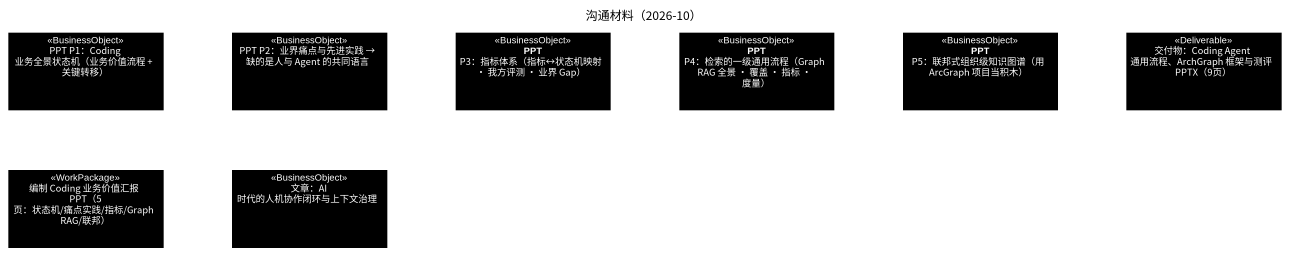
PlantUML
@startuml
title 沟通材料（2026-10）
hide circle
hide empty members
class "PPT P1：Coding 业务全景状态机（业务价值流程 + 关键转移）" as PPT_P1_Coding_业务全景状态机 <<BusinessObject>> #000000
class "PPT P2：业界痛点与先进实践 → 缺的是人与 Agent 的共同语言" as PPT_P2_业界痛点与先进实践_缺的是人与 <<BusinessObject>> #000000
class "PPT P3：指标体系（指标↔状态机映射 · 我方评测 · 业界 Gap）" as PPT_P3_指标体系_指标_状态机映射_我方评测 <<BusinessObject>> #000000
class "PPT P4：检索的一级通用流程（Graph RAG 全景 · 覆盖 · 指标 · 度量）" as PPT_P4_检索的一级通用流程_Graph_RAG <<BusinessObject>> #000000
class "PPT P5：联邦式组织级知识图谱（用 ArcGraph 项目当积木）" as PPT_P5_联邦式组织级知识图谱_用 <<BusinessObject>> #000000
class "交付物：Coding Agent 通用流程、ArchGraph 框架与测评 PPTX（9页）" as 交付物_Coding_Agent_通用流程 <<Deliverable>> #000000
class "编制 Coding 业务价值汇报 PPT（5 页：状态机/痛点实践/指标/Graph RAG/联邦）" as 编制_Coding_业务价值汇报_PPT_5_页 <<WorkPackage>> #000000
class "文章：AI 时代的人机协作闭环与上下文治理" as 文章_AI_时代的人机协作闭环与上下文治理 <<BusinessObject>> #000000
@enduml
